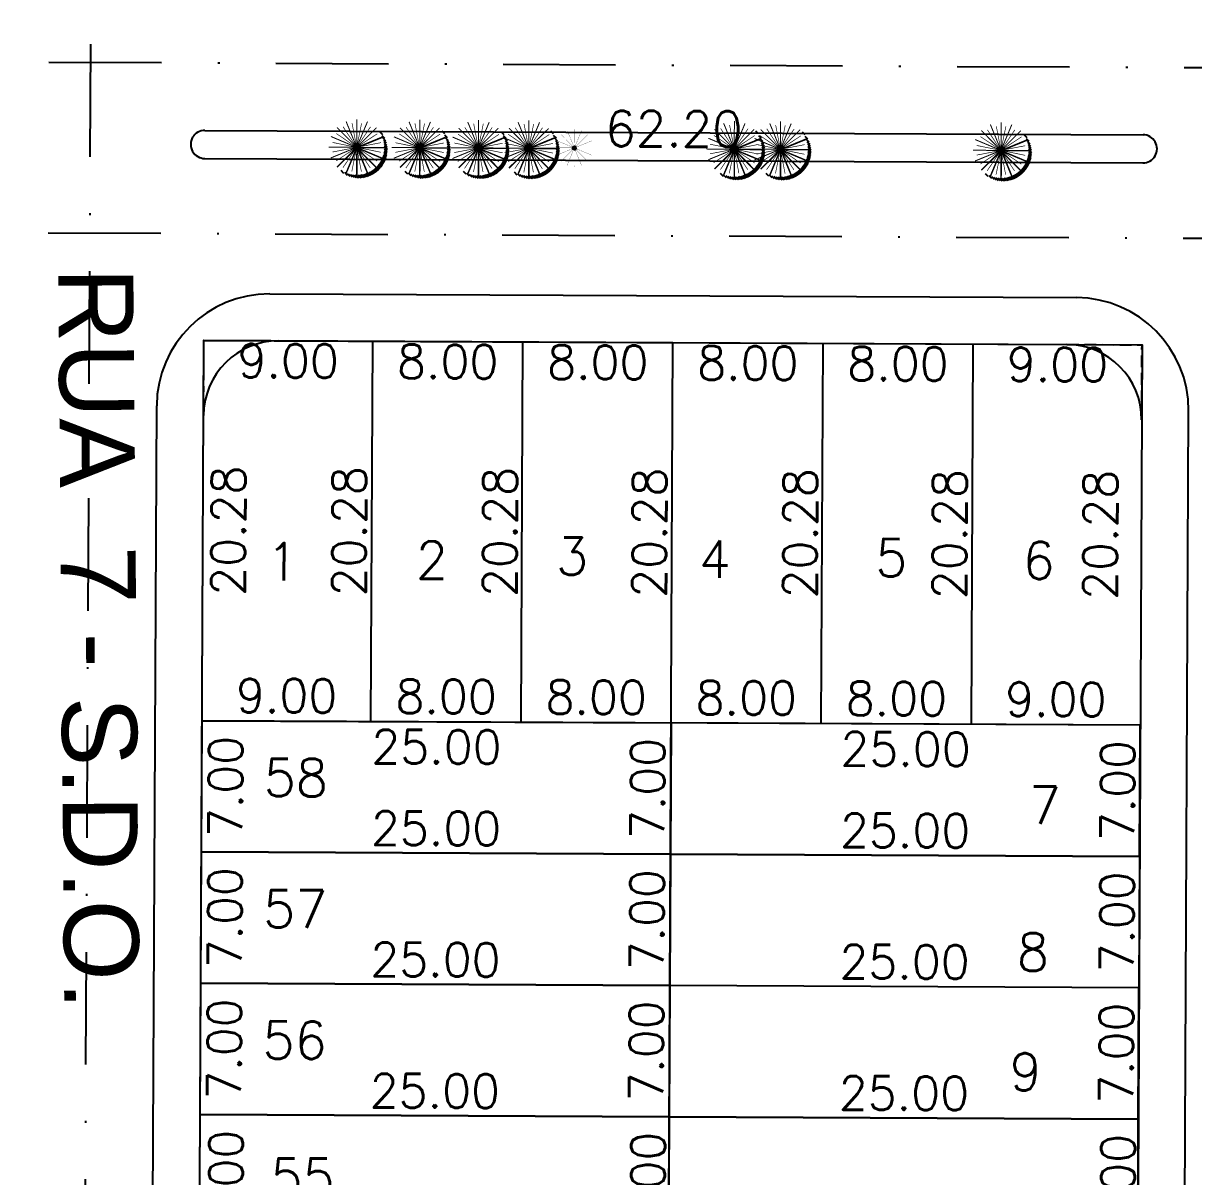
# Model space of a CAD drawing. Header units: millimetres. Extents: x -4430026 to 4783824, y 584 to 9593110.
# Drawn here: x 1995.3 to 2057.7, y 1668.1 to 1729.6 of the extents above; entities that cross this region are included whole.
import ezdxf
from ezdxf.enums import TextEntityAlignment as Align

# ---------------------------------------------------------------- set-up
doc = ezdxf.new("R2010")
doc.units = ezdxf.units.MM
for name, pattern in [('DASHDOT', [1, 0.5, -0.25, 0, -0.25]), ('HIDDEN', [0.375, 0.25, -0.125]), ('HIDDEN2', [0.1875, 0.125, -0.0625])]:
    doc.linetypes.add(name, pattern=pattern)
for name, color, linetype in [('boundary filipe', 6, 'Continuous'), ('BOUNDARY LOTES', 2, 'Continuous'), ('Calçada', 1, 'Continuous'), ('CANTOS', 9, 'HIDDEN'), ('Cota', 8, 'Continuous'), ('COTAS', 8, 'Continuous'), ('curvas', 4, 'Continuous'), ('Lotes', 2, 'Continuous'), ('Nomes de Ruas', 3, 'Continuous'), ('Numero de lotes', 5, 'Continuous'), ('PAI_pDYD', 72, 'Continuous'), ('Projeção', 8, 'HIDDEN2'), ('QUADRA', 4, 'Continuous'), ('TRANSPLANTADA RETIRADA', 12, 'Continuous')]:
    doc.layers.add(name, color=color, linetype=linetype)
doc.styles.add('arcad1', font='romans.shx')
doc.styles.add('ARIAL', font='arial.ttf', dxfattribs={"height": 0.25})
doc.styles.add('ROMANS', font='romans.shx')
doc.dimstyles.new('BOLA100', dxfattribs={"dimscale": 0, "dimtxt": 1.9, "dimasz": 0.18, "dimexe": 0.18, "dimexo": 0.063, "dimgap": 0, "dimtad": 1, "dimzin": 4, "dimdsep": 46, "dimtxsty": 'ROMANS', "dimcen": 0.09, "dimse1": 1, "dimse2": 1, "dimsd1": 1, "dimsd2": 1, "dimclrt": 256, "dimaunit": 1, "dimadec": 4, "dimazin": 0, "dimtfac": 1.2, "dimtix": 1, "dimtmove": 2, "dimatfit": 3, "dimfxl": 1, "dimtvp": 2, "dimtolj": 1, "dimtzin": 4, "dimarcsym": 0})
doc.dimstyles.get("Standard").update_dxf_attribs({"dimtxt": 0.18, "dimasz": 0.18, "dimexe": 0.18, "dimexo": 0.0625, "dimgap": 0.09, "dimtad": 0, "dimtih": 1, "dimtoh": 1, "dimdec": 4, "dimzin": 0, "dimdsep": 46, "dimtxsty": 'Standard', "dimcen": 0.09, "dimadec": 0, "dimazin": 0, "dimtfac": 1, "dimtdec": 4, "dimtofl": 0, "dimtmove": 0, "dimatfit": 3, "dimfxl": 1, "dimtolj": 1, "dimtzin": 0, "dimarcsym": 0})

# ---------------------------------------------------------------- blocks, each defined once
blk = doc.blocks.new('PALMEIRA_PROPOSTA')
at = {"linetype": 'Continuous'}
h = blk.add_hatch(dxfattribs=at)
h.set_pattern_fill('_USER', color=250, scale=0.168035, angle=315, style=0, pattern_type=0)
h.set_pattern_definition([(315, (-2.75975, -4.60628), (0.1188187, 0.1188187), [])])
h.paths.add_polyline_path([(4.61, -0.41, 0.216766), (3.17, 2.76, -0.18118), (4.2, 0, -0.643702), (-2.76, -3.17, 0.693222)])
blk.add_hatch(color=1, dxfattribs=at).paths.add_polyline_path([(-0.4, 0, 1), (0.4, 0, 1)])
at = {"color": 98, "linetype": 'Continuous', "const_width": 0.15}
for points in [[(-1.61, 3.88), (-0.15, 0.37)], [(0, 4.2), (0, 0.4)], [(1.61, 3.88), (0.15, 0.37)], [(-2.97, 2.97), (-0.28, 0.28)], [(2.97, 2.97), (0.28, 0.28)], [(-4.2, 0), (-0.4, 0)], [(-3.88, 1.61), (-0.37, 0.15)], [(3.88, 1.61), (0.37, 0.15)], [(4.2, 0), (0.4, 0)], [(-3.88, -1.61), (-0.37, -0.15)], [(-2.97, -2.97), (-0.28, -0.28)], [(-1.61, -3.88), (-0.15, -0.37)], [(0, -4.2), (0, -0.4)], [(1.61, -3.88), (0.15, -0.37)], [(2.97, -2.97), (0.28, -0.28)], [(3.88, -1.61), (0.37, -0.15)]]:
    blk.add_lwpolyline(points, dxfattribs=at)
at = {"color": 96, "linetype": 'Continuous', "const_width": 0.1}
for points in [[(-0.72, 3.63), (-0.08, 0.39)], [(0.72, 3.63), (0.08, 0.39)], [(-3.08, 2.06), (-0.33, 0.22)], [(-2.06, 3.08), (-0.22, 0.33)], [(2.06, 3.08), (0.22, 0.33)], [(3.08, 2.06), (0.33, 0.22)], [(-3.63, 0.72), (-0.39, 0.08)], [(3.63, 0.72), (0.39, 0.08)], [(-3.63, -0.72), (-0.39, -0.08)], [(-3.08, -2.06), (-0.33, -0.22)], [(-2.06, -3.08), (-0.22, -0.33)], [(-0.72, -3.63), (-0.08, -0.39)], [(0.72, -3.63), (0.08, -0.39)], [(2.06, -3.08), (0.22, -0.33)], [(3.08, -2.06), (0.33, -0.22)], [(3.63, -0.72), (0.39, -0.08)]]:
    blk.add_lwpolyline(points, dxfattribs=at)
at = {"color": 98, "linetype": 'Continuous', "true_color": 0x001a00, "const_width": 0.15}
for points in [[(3.92, 1.52), (0.4, 0.07)], [(4.2, -0.07), (0.4, -0.07)], [(-2.92, -3.02), (-0.23, -0.34)], [(-1.54, -3.91), (-0.09, -0.4)], [(0.07, -4.2), (0.07, -0.4)], [(1.68, -3.85), (0.23, -0.34)], [(2.92, -3.02), (0.23, -0.33)], [(3.85, -1.67), (0.34, -0.21)]]:
    blk.add_lwpolyline(points, dxfattribs=at)
at = {"color": 1, "linetype": 'Continuous'}
blk.add_circle((0, 0), 0.4, dxfattribs=at)
blk = doc.blocks.new('PALMEIRA RETIRADA')
at = {"layer": 'TRANSPLANTADA RETIRADA', "linetype": 'Continuous'}
blk.add_hatch(color=256, dxfattribs=at).paths.add_polyline_path([(-0.4, 0, 1), (0.4, 0, 1)])
at = {"layer": 'TRANSPLANTADA RETIRADA', "linetype": 'HIDDEN', "const_width": 0.05}
for points in [[(-2.97, 2.97), (-0.28, 0.28)], [(-1.61, 3.88), (-0.15, 0.37)], [(0, 4.2), (0, 0.4)], [(1.61, 3.88), (0.15, 0.37)], [(2.97, 2.97), (0.28, 0.28)], [(-4.2, 0), (-0.4, 0)], [(-3.88, 1.61), (-0.37, 0.15)], [(3.88, 1.61), (0.37, 0.15)], [(4.2, 0), (0.4, 0)], [(-3.88, -1.61), (-0.37, -0.15)], [(-2.97, -2.97), (-0.28, -0.28)], [(-1.61, -3.88), (-0.15, -0.37)], [(0, -4.2), (0, -0.4)], [(1.61, -3.88), (0.15, -0.37)], [(2.97, -2.97), (0.28, -0.28)], [(3.88, -1.61), (0.37, -0.15)]]:
    blk.add_lwpolyline(points, dxfattribs=at)
at = {"layer": 'TRANSPLANTADA RETIRADA', "linetype": 'Continuous'}
blk.add_circle((0, 0), 0.4, dxfattribs=at)
blk = doc.blocks.new('*D13689')
at = {"layer": 'DEFPOINTS', "color": 0, "linetype": 'ByBlock'}
for p in [(1936.659, 1723.449), (1998.858, 1723.154), (1998.858, 1723.154)]:
    blk.add_point(p, dxfattribs=at)
at = {"layer": 'COTAS', "linetype": 'ByBlock', "insert": (1967.763, 1724.252), "char_height": 1.9, "attachment_point": 5, "rotation": 359.72858, "style": 'ROMANS'}
blk.add_mtext('\\A1;62.20', dxfattribs=at)
blk = doc.blocks.new('*D13690')
at = {"layer": 'DEFPOINTS', "color": 0, "linetype": 'ByBlock'}
for p in [(1998.858, 1723.154), (2061.057, 1722.86), (2061.057, 1722.86)]:
    blk.add_point(p, dxfattribs=at)
at = {"layer": 'COTAS', "linetype": 'ByBlock', "insert": (2029.962, 1723.957), "char_height": 1.9, "attachment_point": 5, "rotation": 359.72858, "style": 'ROMANS'}
blk.add_mtext('\\A1;62.20', dxfattribs=at)
blk = doc.blocks.new('*D14062')
at = {"layer": 'DEFPOINTS', "color": 0, "linetype": 'ByBlock'}
for p in [(1998.858, 1723.154), (1998.12, 1567.334), (2001.72, 1567.317)]:
    blk.add_point(p, dxfattribs=at)
at = {"layer": 'COTAS', "linetype": 'ByBlock', "insert": (1996.652, 1645.253), "char_height": 1.9, "attachment_point": 5, "rotation": 89.72858, "style": 'ROMANS'}
blk.add_mtext('\\A1;155.82', dxfattribs=at)
blk = doc.blocks.new('*D14298')
at = {"layer": 'DEFPOINTS', "color": 0, "linetype": 'ByBlock'}
for p in [(2062.127, 1948.736), (2061.87, 1895.48), (2057.086, 1890.812), (2061.84, 1888.041), (2060.026, 1505.026)]:
    blk.add_point(p, dxfattribs=at)
at = {"layer": 'COTAS', "linetype": 'ByBlock', "insert": (2055.206, 1888.07), "char_height": 1.9, "attachment_point": 5, "rotation": 89.75016, "style": 'ROMANS'}
blk.add_mtext('\\A1;179°57\'25"', dxfattribs=at)
blk = doc.blocks.new('*D7816')
at = {"layer": 'DEFPOINTS', "color": 0}
for p in [(2004.813, 1692.399), (2004.779, 1685.399), (2009.642, 1685.376)]:
    blk.add_point(p, dxfattribs=at)
at = {"layer": 'Cota', "color": 41, "insert": (2006.059, 1688.893), "char_height": 1.8, "attachment_point": 5, "rotation": 89.72858, "style": 'ROMANS'}
blk.add_mtext('\\A1;7.00', dxfattribs=at)
blk = doc.blocks.new('*D7817')
at = {"layer": 'DEFPOINTS', "color": 0}
for p in [(2004.779, 1685.399), (2004.746, 1678.399), (2009.609, 1678.376)]:
    blk.add_point(p, dxfattribs=at)
at = {"layer": 'Cota', "color": 41, "insert": (2006.026, 1681.893), "char_height": 1.8, "attachment_point": 5, "rotation": 89.72858, "style": 'ROMANS'}
blk.add_mtext('\\A1;7.00', dxfattribs=at)
blk = doc.blocks.new('*D7818')
at = {"layer": 'DEFPOINTS', "color": 0}
for p in [(2004.746, 1678.399), (2004.713, 1671.399), (2009.576, 1671.376)]:
    blk.add_point(p, dxfattribs=at)
at = {"layer": 'Cota', "color": 41, "insert": (2005.993, 1674.893), "char_height": 1.8, "attachment_point": 5, "rotation": 89.72858, "style": 'ROMANS'}
blk.add_mtext('\\A1;7.00', dxfattribs=at)
blk = doc.blocks.new('*D7819')
at = {"layer": 'DEFPOINTS', "color": 0}
for p in [(2004.713, 1671.399), (2004.68, 1664.399), (2009.666, 1664.376)]:
    blk.add_point(p, dxfattribs=at)
at = {"layer": 'Cota', "color": 41, "insert": (2006.082, 1667.893), "char_height": 1.8, "attachment_point": 5, "rotation": 89.72858, "style": 'ROMANS'}
blk.add_mtext('\\A1;7.00', dxfattribs=at)
blk = doc.blocks.new('*D7839')
at = {"layer": 'DEFPOINTS', "color": 0}
for p in [(2004.909, 1712.676), (2009.858, 1712.652), (2004.813, 1692.399)]:
    blk.add_point(p, dxfattribs=at)
at = {"layer": 'Cota', "color": 41, "insert": (2006.21, 1702.531), "char_height": 1.8, "attachment_point": 5, "rotation": 89.72858, "style": 'ROMANS'}
blk.add_mtext('\\A1;20.28', dxfattribs=at)
blk = doc.blocks.new('*D7969')
at = {"layer": 'DEFPOINTS', "color": 0}
for p in [(2027.31, 1692.292), (2027.277, 1685.293), (2032.14, 1685.269)]:
    blk.add_point(p, dxfattribs=at)
at = {"layer": 'Cota', "color": 41, "insert": (2028.557, 1688.786), "char_height": 1.8, "attachment_point": 5, "rotation": 89.72858, "style": 'ROMANS'}
blk.add_mtext('\\A1;7.00', dxfattribs=at)
blk = doc.blocks.new('*D7970')
at = {"layer": 'DEFPOINTS', "color": 0}
for p in [(2027.277, 1685.293), (2027.244, 1678.293), (2032.107, 1678.27)]:
    blk.add_point(p, dxfattribs=at)
at = {"layer": 'Cota', "color": 41, "insert": (2028.523, 1681.787), "char_height": 1.8, "attachment_point": 5, "rotation": 89.72858, "style": 'ROMANS'}
blk.add_mtext('\\A1;7.00', dxfattribs=at)
blk = doc.blocks.new('*D7971')
at = {"layer": 'DEFPOINTS', "color": 0}
for p in [(2027.244, 1678.293), (2027.21, 1671.293), (2032.074, 1671.27)]:
    blk.add_point(p, dxfattribs=at)
at = {"layer": 'Cota', "color": 41, "insert": (2028.49, 1674.787), "char_height": 1.8, "attachment_point": 5, "rotation": 89.72858, "style": 'ROMANS'}
blk.add_mtext('\\A1;7.00', dxfattribs=at)
blk = doc.blocks.new('*D7972')
at = {"layer": 'DEFPOINTS', "color": 0}
for p in [(2027.21, 1671.293), (2027.177, 1664.293), (2032.163, 1664.269)]:
    blk.add_point(p, dxfattribs=at)
at = {"layer": 'Cota', "color": 41, "insert": (2028.58, 1667.786), "char_height": 1.8, "attachment_point": 5, "rotation": 89.72858, "style": 'ROMANS'}
blk.add_mtext('\\A1;7.00', dxfattribs=at)
blk = doc.blocks.new('*D7978')
at = {"layer": 'DEFPOINTS', "color": 0}
for p in [(2052.36, 1692.174), (2052.326, 1685.174), (2057.19, 1685.151)]:
    blk.add_point(p, dxfattribs=at)
at = {"layer": 'Cota', "color": 41, "insert": (2053.606, 1688.668), "char_height": 1.8, "attachment_point": 5, "rotation": 89.72858, "style": 'ROMANS'}
blk.add_mtext('\\A1;7.00', dxfattribs=at)
blk = doc.blocks.new('*D7979')
at = {"layer": 'DEFPOINTS', "color": 0}
for p in [(2052.326, 1685.174), (2052.293, 1678.174), (2057.156, 1678.151)]:
    blk.add_point(p, dxfattribs=at)
at = {"layer": 'Cota', "color": 41, "insert": (2053.573, 1681.668), "char_height": 1.8, "attachment_point": 5, "rotation": 89.72858, "style": 'ROMANS'}
blk.add_mtext('\\A1;7.00', dxfattribs=at)
blk = doc.blocks.new('*D7980')
at = {"layer": 'DEFPOINTS', "color": 0}
for p in [(2052.293, 1678.174), (2052.26, 1671.174), (2057.123, 1671.151)]:
    blk.add_point(p, dxfattribs=at)
at = {"layer": 'Cota', "color": 41, "insert": (2053.54, 1674.668), "char_height": 1.8, "attachment_point": 5, "rotation": 89.72858, "style": 'ROMANS'}
blk.add_mtext('\\A1;7.00', dxfattribs=at)
blk = doc.blocks.new('*D7981')
at = {"layer": 'DEFPOINTS', "color": 0}
for p in [(2052.26, 1671.174), (2052.227, 1664.174), (2057.213, 1664.15)]:
    blk.add_point(p, dxfattribs=at)
at = {"layer": 'Cota', "color": 41, "insert": (2053.629, 1667.667), "char_height": 1.8, "attachment_point": 5, "rotation": 89.72858, "style": 'ROMANS'}
blk.add_mtext('\\A1;7.00', dxfattribs=at)
blk = doc.blocks.new('*D8031')
at = {"layer": 'DEFPOINTS', "color": 0}
for p in [(2004.709, 1670.594), (2029.709, 1670.476), (2029.702, 1669)]:
    blk.add_point(p, dxfattribs=at)
at = {"layer": 'Cota', "color": 41, "insert": (2017.219, 1672.659), "char_height": 1.8, "attachment_point": 5, "rotation": 359.72858, "style": 'ROMANS'}
blk.add_mtext('\\A1;25.00', dxfattribs=at)
blk = doc.blocks.new('*D8032')
at = {"layer": 'DEFPOINTS', "color": 0}
for p in [(2029.709, 1670.476), (2054.709, 1670.357), (2054.702, 1668.881)]:
    blk.add_point(p, dxfattribs=at)
at = {"layer": 'Cota', "color": 41, "insert": (2042.219, 1672.541), "char_height": 1.8, "attachment_point": 5, "rotation": 359.72858, "style": 'ROMANS'}
blk.add_mtext('\\A1;25.00', dxfattribs=at)
blk = doc.blocks.new('*D8033')
at = {"layer": 'DEFPOINTS', "color": 0}
for p in [(2004.742, 1677.594), (2029.742, 1677.476), (2029.735, 1676)]:
    blk.add_point(p, dxfattribs=at)
at = {"layer": 'Cota', "color": 41, "insert": (2017.252, 1679.659), "char_height": 1.8, "attachment_point": 5, "rotation": 359.72858, "style": 'ROMANS'}
blk.add_mtext('\\A1;25.00', dxfattribs=at)
blk = doc.blocks.new('*D8034')
at = {"layer": 'DEFPOINTS', "color": 0}
for p in [(2029.742, 1677.476), (2054.742, 1677.357), (2054.735, 1675.881)]:
    blk.add_point(p, dxfattribs=at)
at = {"layer": 'Cota', "color": 41, "insert": (2042.252, 1679.541), "char_height": 1.8, "attachment_point": 5, "rotation": 359.72858, "style": 'ROMANS'}
blk.add_mtext('\\A1;25.00', dxfattribs=at)
blk = doc.blocks.new('*D8035')
at = {"layer": 'DEFPOINTS', "color": 0}
for p in [(2004.776, 1684.594), (2029.775, 1684.476), (2029.768, 1683)]:
    blk.add_point(p, dxfattribs=at)
at = {"layer": 'Cota', "color": 41, "insert": (2017.285, 1686.659), "char_height": 1.8, "attachment_point": 5, "rotation": 359.72858, "style": 'ROMANS'}
blk.add_mtext('\\A1;25.00', dxfattribs=at)
blk = doc.blocks.new('*D8036')
at = {"layer": 'DEFPOINTS', "color": 0}
for p in [(2029.775, 1684.476), (2054.775, 1684.357), (2054.768, 1682.881)]:
    blk.add_point(p, dxfattribs=at)
at = {"layer": 'Cota', "color": 41, "insert": (2042.285, 1686.541), "char_height": 1.8, "attachment_point": 5, "rotation": 359.72858, "style": 'ROMANS'}
blk.add_mtext('\\A1;25.00', dxfattribs=at)
blk = doc.blocks.new('*D8037')
at = {"layer": 'DEFPOINTS', "color": 0}
for p in [(2004.796, 1688.942), (2029.796, 1688.823), (2029.789, 1687.347)]:
    blk.add_point(p, dxfattribs=at)
at = {"layer": 'Cota', "color": 41, "insert": (2017.306, 1691.006), "char_height": 1.8, "attachment_point": 5, "rotation": 359.72858, "style": 'ROMANS'}
blk.add_mtext('\\A1;25.00', dxfattribs=at)
blk = doc.blocks.new('*D8038')
at = {"layer": 'DEFPOINTS', "color": 0}
for p in [(2029.796, 1688.823), (2054.796, 1688.705), (2054.789, 1687.229)]:
    blk.add_point(p, dxfattribs=at)
at = {"layer": 'Cota', "color": 41, "insert": (2042.306, 1690.888), "char_height": 1.8, "attachment_point": 5, "rotation": 359.72858, "style": 'ROMANS'}
blk.add_mtext('\\A1;25.00', dxfattribs=at)
blk = doc.blocks.new('*D9561')
at = {"layer": 'DEFPOINTS', "color": 0}
for p in [(2013.908, 1712.633), (2013.812, 1692.356), (2016.204, 1692.345)]:
    blk.add_point(p, dxfattribs=at)
at = {"layer": 'Cota', "color": 41, "insert": (2012.652, 1702.5), "char_height": 1.8, "attachment_point": 5, "rotation": 89.72858, "style": 'ROMANS'}
blk.add_mtext('\\A1;20.28', dxfattribs=at)
blk = doc.blocks.new('*D9562')
at = {"layer": 'DEFPOINTS', "color": 0}
for p in [(2021.908, 1712.595), (2021.812, 1692.318), (2024.238, 1692.307)]:
    blk.add_point(p, dxfattribs=at)
at = {"layer": 'Cota', "color": 41, "insert": (2020.686, 1702.462), "char_height": 1.8, "attachment_point": 5, "rotation": 89.72858, "style": 'ROMANS'}
blk.add_mtext('\\A1;20.28', dxfattribs=at)
blk = doc.blocks.new('*D9563')
at = {"layer": 'DEFPOINTS', "color": 0}
for p in [(2029.908, 1712.557), (2029.812, 1692.281), (2032.203, 1692.269)]:
    blk.add_point(p, dxfattribs=at)
at = {"layer": 'Cota', "color": 41, "insert": (2028.652, 1702.425), "char_height": 1.8, "attachment_point": 5, "rotation": 89.72858, "style": 'ROMANS'}
blk.add_mtext('\\A1;20.28', dxfattribs=at)
blk = doc.blocks.new('*D9564')
at = {"layer": 'DEFPOINTS', "color": 0}
for p in [(2037.908, 1712.519), (2037.812, 1692.243), (2040.238, 1692.231)]:
    blk.add_point(p, dxfattribs=at)
at = {"layer": 'Cota', "color": 41, "insert": (2036.686, 1702.387), "char_height": 1.8, "attachment_point": 5, "rotation": 89.72858, "style": 'ROMANS'}
blk.add_mtext('\\A1;20.28', dxfattribs=at)
blk = doc.blocks.new('*D9565')
at = {"layer": 'DEFPOINTS', "color": 0}
for p in [(2045.908, 1712.481), (2045.812, 1692.205), (2048.203, 1692.193)]:
    blk.add_point(p, dxfattribs=at)
at = {"layer": 'Cota', "color": 41, "insert": (2044.651, 1702.349), "char_height": 1.8, "attachment_point": 5, "rotation": 89.72858, "style": 'ROMANS'}
blk.add_mtext('\\A1;20.28', dxfattribs=at)
blk = doc.blocks.new('*D9566')
at = {"layer": 'DEFPOINTS', "color": 0}
for p in [(2053.908, 1712.443), (2053.812, 1692.167), (2056.237, 1692.155)]:
    blk.add_point(p, dxfattribs=at)
at = {"layer": 'Cota', "color": 41, "insert": (2052.685, 1702.311), "char_height": 1.8, "attachment_point": 5, "rotation": 89.72858, "style": 'ROMANS'}
blk.add_mtext('\\A1;20.28', dxfattribs=at)
blk = doc.blocks.new('*D9573')
at = {"layer": 'DEFPOINTS', "color": 0}
for p in [(2004.813, 1692.399), (2013.812, 1692.356), (2013.802, 1690.109)]:
    blk.add_point(p, dxfattribs=at)
at = {"layer": 'Cota', "color": 41, "insert": (2009.319, 1693.73), "char_height": 1.8, "attachment_point": 5, "rotation": 359.72858, "style": 'ROMANS'}
blk.add_mtext('\\A1;9.00', dxfattribs=at)
blk = doc.blocks.new('*D9574')
at = {"layer": 'DEFPOINTS', "color": 0}
for p in [(2013.812, 1692.356), (2021.812, 1692.318), (2021.802, 1690.071)]:
    blk.add_point(p, dxfattribs=at)
at = {"layer": 'Cota', "color": 41, "insert": (2017.819, 1693.69), "char_height": 1.8, "attachment_point": 5, "rotation": 359.72858, "style": 'ROMANS'}
blk.add_mtext('\\A1;8.00', dxfattribs=at)
blk = doc.blocks.new('*D9575')
at = {"layer": 'DEFPOINTS', "color": 0}
for p in [(2021.812, 1692.318), (2029.812, 1692.281), (2029.802, 1690.033)]:
    blk.add_point(p, dxfattribs=at)
at = {"layer": 'Cota', "color": 41, "insert": (2025.819, 1693.652), "char_height": 1.8, "attachment_point": 5, "rotation": 359.72858, "style": 'ROMANS'}
blk.add_mtext('\\A1;8.00', dxfattribs=at)
blk = doc.blocks.new('*D9576')
at = {"layer": 'DEFPOINTS', "color": 0}
for p in [(2029.812, 1692.281), (2037.812, 1692.243), (2037.801, 1689.995)]:
    blk.add_point(p, dxfattribs=at)
at = {"layer": 'Cota', "color": 41, "insert": (2033.819, 1693.614), "char_height": 1.8, "attachment_point": 5, "rotation": 359.72858, "style": 'ROMANS'}
blk.add_mtext('\\A1;8.00', dxfattribs=at)
blk = doc.blocks.new('*D9577')
at = {"layer": 'DEFPOINTS', "color": 0}
for p in [(2037.812, 1692.243), (2045.812, 1692.205), (2045.801, 1689.957)]:
    blk.add_point(p, dxfattribs=at)
at = {"layer": 'Cota', "color": 41, "insert": (2041.819, 1693.576), "char_height": 1.8, "attachment_point": 5, "rotation": 359.72858, "style": 'ROMANS'}
blk.add_mtext('\\A1;8.00', dxfattribs=at)
blk = doc.blocks.new('*D9578')
at = {"layer": 'DEFPOINTS', "color": 0}
for p in [(2045.812, 1692.205), (2054.812, 1692.162), (2054.801, 1689.914)]:
    blk.add_point(p, dxfattribs=at)
at = {"layer": 'Cota', "color": 41, "insert": (2050.318, 1693.536), "char_height": 1.8, "attachment_point": 5, "rotation": 359.72858, "style": 'ROMANS'}
blk.add_mtext('\\A1;9.00', dxfattribs=at)
blk = doc.blocks.new('*D9579')
at = {"layer": 'DEFPOINTS', "color": 0}
for p in [(2004.909, 1712.676), (2013.908, 1712.633), (2013.886, 1707.963)]:
    blk.add_point(p, dxfattribs=at)
at = {"layer": 'Cota', "color": 41, "insert": (2009.403, 1711.584), "char_height": 1.8, "attachment_point": 5, "rotation": 359.72858, "style": 'ROMANS'}
blk.add_mtext('\\A1;9.00', dxfattribs=at)
blk = doc.blocks.new('*D9580')
at = {"layer": 'DEFPOINTS', "color": 0}
for p in [(2013.908, 1712.633), (2021.908, 1712.595), (2021.886, 1707.925)]:
    blk.add_point(p, dxfattribs=at)
at = {"layer": 'Cota', "color": 41, "insert": (2017.903, 1711.544), "char_height": 1.8, "attachment_point": 5, "rotation": 359.72858, "style": 'ROMANS'}
blk.add_mtext('\\A1;8.00', dxfattribs=at)
blk = doc.blocks.new('*D9581')
at = {"layer": 'DEFPOINTS', "color": 0}
for p in [(2021.908, 1712.595), (2029.908, 1712.557), (2029.886, 1707.887)]:
    blk.add_point(p, dxfattribs=at)
at = {"layer": 'Cota', "color": 41, "insert": (2025.903, 1711.506), "char_height": 1.8, "attachment_point": 5, "rotation": 359.72858, "style": 'ROMANS'}
blk.add_mtext('\\A1;8.00', dxfattribs=at)
blk = doc.blocks.new('*D9582')
at = {"layer": 'DEFPOINTS', "color": 0}
for p in [(2029.908, 1712.557), (2037.908, 1712.519), (2037.886, 1707.849)]:
    blk.add_point(p, dxfattribs=at)
at = {"layer": 'Cota', "color": 41, "insert": (2033.903, 1711.468), "char_height": 1.8, "attachment_point": 5, "rotation": 359.72858, "style": 'ROMANS'}
blk.add_mtext('\\A1;8.00', dxfattribs=at)
blk = doc.blocks.new('*D9583')
at = {"layer": 'DEFPOINTS', "color": 0}
for p in [(2037.908, 1712.519), (2045.908, 1712.481), (2045.886, 1707.812)]:
    blk.add_point(p, dxfattribs=at)
at = {"layer": 'Cota', "color": 41, "insert": (2041.903, 1711.43), "char_height": 1.8, "attachment_point": 5, "rotation": 359.72858, "style": 'ROMANS'}
blk.add_mtext('\\A1;8.00', dxfattribs=at)
blk = doc.blocks.new('*D9584')
at = {"layer": 'DEFPOINTS', "color": 0}
for p in [(2045.908, 1712.481), (2054.908, 1712.439), (2054.886, 1707.769)]:
    blk.add_point(p, dxfattribs=at)
at = {"layer": 'Cota', "color": 41, "insert": (2050.403, 1711.39), "char_height": 1.8, "attachment_point": 5, "rotation": 359.72858, "style": 'ROMANS'}
blk.add_mtext('\\A1;9.00', dxfattribs=at)
blk = doc.blocks.new('*D8590')
at = {"layer": 'DEFPOINTS', "color": 0, "linetype": 'ByBlock'}
for p in [(1936.659, 1723.449), (1998.858, 1723.154), (1998.858, 1723.154)]:
    blk.add_point(p, dxfattribs=at)
at = {"layer": 'COTAS', "linetype": 'ByBlock', "insert": (1967.763, 1724.252), "char_height": 1.9, "attachment_point": 5, "rotation": 359.72858, "style": 'ROMANS'}
blk.add_mtext('\\A1;62.20', dxfattribs=at)
blk = doc.blocks.new('*D8591')
at = {"layer": 'DEFPOINTS', "color": 0, "linetype": 'ByBlock'}
for p in [(1998.858, 1723.154), (2061.057, 1722.86), (2061.057, 1722.86)]:
    blk.add_point(p, dxfattribs=at)
at = {"layer": 'COTAS', "linetype": 'ByBlock', "insert": (2029.962, 1723.957), "char_height": 1.9, "attachment_point": 5, "rotation": 359.72858, "style": 'ROMANS'}
blk.add_mtext('\\A1;62.20', dxfattribs=at)

msp = doc.modelspace()

# ---------------------------------------------------------------- linework, layer by layer
at = {"layer": 'boundary filipe', "elevation": 2.439}
msp.add_lwpolyline([(2003.952, 1510.737), (2004.909, 1712.686), (2054.908, 1712.439), (2053.954, 1511.091), (2003.952, 1510.737)], close=True, dxfattribs=at)
at = {"layer": 'BOUNDARY LOTES', "elevation": 2.439}
for points in [[(2029.779, 1685.281), (2004.779, 1685.399), (2004.813, 1692.399), (2029.812, 1692.281)], [(2054.812, 1692.162), (2029.812, 1692.281), (2029.779, 1685.281), (2054.779, 1685.162)], [(2004.779, 1685.399), (2029.779, 1685.281), (2029.746, 1678.281), (2004.746, 1678.399)], [(2029.779, 1685.281), (2054.779, 1685.162), (2054.746, 1678.162), (2029.746, 1678.281)], [(2029.713, 1671.281), (2004.713, 1671.399), (2004.746, 1678.399), (2029.746, 1678.281)], [(2054.746, 1678.162), (2029.746, 1678.281), (2029.713, 1671.281), (2054.712, 1671.162)], [(2029.68, 1664.281), (2004.68, 1664.399), (2004.713, 1671.399), (2029.713, 1671.281)], [(2054.712, 1671.162), (2029.713, 1671.281), (2029.68, 1664.281), (2054.679, 1664.162)]]:
    msp.add_lwpolyline(points, close=True, dxfattribs=at)
at = {"layer": 'Calçada'}
for p, q in [((2004.962, 1723.875, 2.439), (2054.961, 1723.638, 2.439)), ((2004.962, 1723.875, 2.439), (2054.961, 1723.638, 2.439)), ((2004.955, 1722.375, 2.439), (2054.954, 1722.139, 2.439)), ((2004.955, 1722.375, 2.439), (2054.954, 1722.139, 2.439)), ((2008.42, 1715.159, 2.439), (2051.42, 1714.955, 2.439)), ((2008.42, 1715.159, 2.439), (2051.42, 1714.955, 2.439)), ((2001.469, 1514.348, 2.439), (2002.392, 1709.187, 2.439)), ((2056.471, 1514.542, 2.439), (2057.391, 1708.927, 2.439))]:
    msp.add_line(p, q, dxfattribs=at)
for centre, start, end in [((2008.392, 1709.159, 2.439), 89.72858, 179.72858), ((2008.392, 1709.159, 2.439), 89.72858, 179.72858), ((2051.391, 1708.955, 2.439), 359.72858, 89.72858), ((2051.391, 1708.955, 2.439), 359.72858, 89.72858)]:
    msp.add_arc(centre, 6, start, end, dxfattribs=at)
for centre, start_param, end_param in [((2004.958, 1723.125, 2.439), 4.712389, 7.853982), ((2004.958, 1723.125, 2.439), 4.712389, 7.853982), ((2054.958, 1722.888, 2.439), 1.570796, 4.712389), ((2054.958, 1722.888, 2.439), 1.570796, 4.712389)]:
    msp.add_ellipse(centre, major_axis=(-0.75, 0.004), ratio=0.99981, start_param=start_param, end_param=end_param, dxfattribs=at)
at = {"layer": 'CANTOS', "ltscale": 2.5}
for p, q in [((2004.89, 1708.676, 2.439), (2004.909, 1712.676, 2.439)), ((2004.89, 1708.676, 2.439), (2004.909, 1712.676, 2.439)), ((2004.909, 1712.676, 2.439), (2008.909, 1712.657, 2.439)), ((2004.909, 1712.676, 2.439), (2008.909, 1712.657, 2.439)), ((2050.908, 1712.458, 2.439), (2054.908, 1712.439, 2.439)), ((2050.908, 1712.458, 2.439), (2054.908, 1712.439, 2.439)), ((2054.889, 1708.439, 2.439), (2054.908, 1712.439, 2.439)), ((2054.889, 1708.439, 2.439), (2054.908, 1712.439, 2.439))]:
    msp.add_line(p, q, dxfattribs=at)
at = {"layer": 'curvas'}
for centre, start, end in [((2008.89, 1708.657, 2.439), 89.72858, 179.72858), ((2008.89, 1708.657, 2.439), 89.72858, 179.72858), ((2050.889, 1708.458, 2.439), 359.72858, 89.72858), ((2050.889, 1708.458, 2.439), 359.72858, 89.72858)]:
    msp.add_arc(centre, 4, start, end, dxfattribs=at)
at = {"layer": 'Lotes'}
for p, q in [((2013.812, 1692.356, 2.439), (2013.908, 1712.633, 2.439)), ((2021.812, 1692.318, 2.439), (2021.908, 1712.595, 2.439)), ((2028.953, 1510.945, 2.439), (2029.908, 1712.557, 2.439)), ((2037.812, 1692.243, 2.439), (2037.908, 1712.519, 2.439)), ((2045.812, 1692.205, 2.439), (2045.908, 1712.481, 2.439)), ((2054.812, 1692.162, 2.439), (2004.813, 1692.399, 2.439)), ((2054.779, 1685.162, 2.439), (2004.779, 1685.399, 2.439)), ((2054.746, 1678.162, 2.439), (2004.746, 1678.399, 2.439)), ((2054.712, 1671.162, 2.439), (2004.713, 1671.399, 2.439))]:
    msp.add_line(p, q, dxfattribs=at)
at = {"layer": 'Projeção', "linetype": 'DASHDOT', "ltscale": 12}
for p, q in [((1997.823, 1504.664, 2.439), (1999.921, 1947.619, 2.439)), ((1706.255, 1728.89, 2.439), (2244.08, 1726.342, 2.439)), ((1706.212, 1719.791, 2.439), (2248.241, 1717.223, 2.439))]:
    msp.add_line(p, q, dxfattribs=at)
at = {"layer": 'QUADRA', "elevation": 2.439}
msp.add_lwpolyline([(2003.952, 1510.799), (2004.909, 1712.676), (2054.908, 1712.439), (2053.954, 1511.091), (2003.952, 1510.799)], close=True, dxfattribs=at)

# ---------------------------------------------------------------- block references
at = {"layer": 'PAI_pDYD', "color": 2, "xscale": 0.3550421296895795, "yscale": 0.3550421296895365, "zscale": 0.3550421296895365, "rotation": 359.7285806882999}
for p in [(2013.053, 1722.969, 2.439), (2013.053, 1722.969, 2.439), (2016.408, 1722.953, 2.439), (2016.408, 1722.953, 2.439), (2019.538, 1722.938, 2.439), (2019.538, 1722.938, 2.439), (2022.221, 1722.926, 2.439), (2022.221, 1722.926, 2.439), (2033.175, 1722.874, 2.439), (2033.175, 1722.874, 2.439), (2035.634, 1722.862, 2.439), (2035.634, 1722.862, 2.439), (2047.392, 1722.806, 2.439), (2047.392, 1722.806, 2.439)]:
    msp.add_blockref('PALMEIRA_PROPOSTA', p, dxfattribs=at)
at = {"layer": 'TRANSPLANTADA RETIRADA', "xscale": 0.2380952380953897, "yscale": 0.2380952380954113, "zscale": 0.2380952380954113, "rotation": 359.7285806882895}
msp.add_blockref('PALMEIRA RETIRADA', (2024.654, 1722.937, 2.439), dxfattribs=at)
msp.add_blockref('PALMEIRA RETIRADA', (2024.654, 1722.937, 2.439), dxfattribs=at)

# ---------------------------------------------------------------- texts
at = {"layer": 'Nomes de Ruas', "extrusion": (0.018825, 0.084574, 0.996239), "style": 'ARIAL'}
msp.add_text('RUA  7 - S.D.O.', height=4, rotation=102.96746, dxfattribs=at).set_placement((-1576.483, -2101.332, 185.202))
msp.add_text('RUA  7 - S.D.O.', height=4, rotation=102.96746, dxfattribs=at).set_placement((-1576.483, -2101.332, 185.202))
at = {"layer": 'Numero de lotes', "style": 'arcad1'}
for s, p in [('3', (2024.54, 1701.169, 2.439)), ('5', (2041.551, 1701.088, 2.439)), ('1', (2009.097, 1700.881, 2.439)), ('2', (2017.059, 1700.963, 2.439)), ('4', (2032.14, 1701.012, 2.439)), ('6', (2049.402, 1700.94, 2.439)), ('58', (2009.811, 1689.365, 2.439)), ('7', (2049.736, 1687.892, 2.439)), ('57', (2009.778, 1682.365, 2.439)), ('8', (2049.096, 1680.063, 2.439)), ('56', (2009.745, 1675.365, 2.439)), ('9', (2048.703, 1673.678, 2.439)), ('55', (2010.167, 1668.059, 2.439))]:
    msp.add_text(s, height=2, rotation=359.72858, dxfattribs=at).set_placement(p, align=Align.MIDDLE_CENTER)

# ---------------------------------------------------------------- dimensions: what is measured, and where the dimension line sits
at = {"layer": 'Cota'}
for base, p1, p2, angle, picture, middle in [((2009.858, 1712.652, 2.439), (2004.813, 1692.399, 2.439), (2004.909, 1712.676, 2.439), 89.72858, '*D7839', (2006.21, 1702.531, 2.439)), ((2013.886, 1707.963, 2.439), (2004.909, 1712.676, 2.439), (2013.908, 1712.633, 2.439), 359.72858, '*D9579', (2009.403, 1711.584, 2.439)), ((2016.204, 1692.345, 2.439), (2013.908, 1712.633, 2.439), (2013.812, 1692.356, 2.439), 89.72858, '*D9561', (2012.652, 1702.5, 2.439)), ((2021.886, 1707.925, 2.439), (2013.908, 1712.633, 2.439), (2021.908, 1712.595, 2.439), 359.72858, '*D9580', (2017.903, 1711.544, 2.439)), ((2029.886, 1707.887, 2.439), (2021.908, 1712.595, 2.439), (2029.908, 1712.557, 2.439), 359.72858, '*D9581', (2025.903, 1711.506, 2.439)), ((2037.886, 1707.849, 2.439), (2029.908, 1712.557, 2.439), (2037.908, 1712.519, 2.439), 359.72858, '*D9582', (2033.903, 1711.468, 2.439)), ((2024.238, 1692.307, 2.439), (2021.908, 1712.595, 2.439), (2021.812, 1692.318, 2.439), 89.72858, '*D9562', (2020.686, 1702.462, 2.439)), ((2032.203, 1692.269, 2.439), (2029.908, 1712.557, 2.439), (2029.812, 1692.281, 2.439), 89.72858, '*D9563', (2028.652, 1702.425, 2.439)), ((2040.238, 1692.231, 2.439), (2037.908, 1712.519, 2.439), (2037.812, 1692.243, 2.439), 89.72858, '*D9564', (2036.686, 1702.387, 2.439)), ((2045.886, 1707.812, 2.439), (2037.908, 1712.519, 2.439), (2045.908, 1712.481, 2.439), 359.72858, '*D9583', (2041.903, 1711.43, 2.439)), ((2048.203, 1692.193, 2.439), (2045.908, 1712.481, 2.439), (2045.812, 1692.205, 2.439), 89.72858, '*D9565', (2044.651, 1702.349, 2.439)), ((2054.886, 1707.769, 2.439), (2045.908, 1712.481, 2.439), (2054.908, 1712.439, 2.439), 359.72858, '*D9584', (2050.403, 1711.39, 2.439)), ((2056.237, 1692.155, 2.439), (2053.908, 1712.443, 2.439), (2053.812, 1692.167, 2.439), 89.72858, '*D9566', (2052.685, 1702.311, 2.439)), ((2013.802, 1690.109, 2.439), (2004.813, 1692.399, 2.439), (2013.812, 1692.356, 2.439), 359.72858, '*D9573', (2009.319, 1693.73, 2.439)), ((2021.802, 1690.071, 2.439), (2013.812, 1692.356, 2.439), (2021.812, 1692.318, 2.439), 359.72858, '*D9574', (2017.819, 1693.69, 2.439)), ((2029.802, 1690.033, 2.439), (2021.812, 1692.318, 2.439), (2029.812, 1692.281, 2.439), 359.72858, '*D9575', (2025.819, 1693.652, 2.439)), ((2037.801, 1689.995, 2.439), (2029.812, 1692.281, 2.439), (2037.812, 1692.243, 2.439), 359.72858, '*D9576', (2033.819, 1693.614, 2.439)), ((2045.801, 1689.957, 2.439), (2037.812, 1692.243, 2.439), (2045.812, 1692.205, 2.439), 359.72858, '*D9577', (2041.819, 1693.576, 2.439)), ((2054.801, 1689.914, 2.439), (2045.812, 1692.205, 2.439), (2054.812, 1692.162, 2.439), 359.72858, '*D9578', (2050.318, 1693.536, 2.439)), ((2009.642, 1685.376, 2.439), (2004.813, 1692.399, 2.439), (2004.779, 1685.399, 2.439), 89.72858, '*D7816', (2006.059, 1688.893, 2.439)), ((2032.14, 1685.269, 2.439), (2027.31, 1692.292, 2.439), (2027.277, 1685.293, 2.439), 89.72858, '*D7969', (2028.557, 1688.786, 2.439)), ((2054.789, 1687.229, 2.439), (2029.796, 1688.823, 2.439), (2054.796, 1688.705, 2.439), 179.72858, '*D8038', (2042.306, 1690.888, 2.439)), ((2057.19, 1685.151, 2.439), (2052.36, 1692.174, 2.439), (2052.326, 1685.174, 2.439), 89.72858, '*D7978', (2053.606, 1688.668, 2.439)), ((2054.768, 1682.881, 2.439), (2029.775, 1684.476, 2.439), (2054.775, 1684.357, 2.439), 179.72858, '*D8036', (2042.285, 1686.541, 2.439)), ((2009.609, 1678.376, 2.439), (2004.779, 1685.399, 2.439), (2004.746, 1678.399, 2.439), 89.72858, '*D7817', (2006.026, 1681.893, 2.439)), ((2032.107, 1678.27, 2.439), (2027.277, 1685.293, 2.439), (2027.244, 1678.293, 2.439), 89.72858, '*D7970', (2028.523, 1681.787, 2.439)), ((2057.156, 1678.151, 2.439), (2052.326, 1685.174, 2.439), (2052.293, 1678.174, 2.439), 89.72858, '*D7979', (2053.573, 1681.668, 2.439)), ((2054.735, 1675.881, 2.439), (2029.742, 1677.476, 2.439), (2054.742, 1677.357, 2.439), 179.72858, '*D8034', (2042.252, 1679.541, 2.439)), ((2009.576, 1671.376, 2.439), (2004.746, 1678.399, 2.439), (2004.713, 1671.399, 2.439), 89.72858, '*D7818', (2005.993, 1674.893, 2.439)), ((2032.074, 1671.27, 2.439), (2027.244, 1678.293, 2.439), (2027.21, 1671.293, 2.439), 89.72858, '*D7971', (2028.49, 1674.787, 2.439)), ((2057.123, 1671.151, 2.439), (2052.293, 1678.174, 2.439), (2052.26, 1671.174, 2.439), 89.72858, '*D7980', (2053.54, 1674.668, 2.439)), ((2054.702, 1668.881, 2.439), (2029.709, 1670.476, 2.439), (2054.709, 1670.357, 2.439), 179.72858, '*D8032', (2042.219, 1672.541, 2.439)), ((2009.666, 1664.376, 2.439), (2004.713, 1671.399, 2.439), (2004.68, 1664.399, 2.439), 89.72858, '*D7819', (2006.082, 1667.893, 2.439)), ((2032.163, 1664.269, 2.439), (2027.21, 1671.293, 2.439), (2027.177, 1664.293, 2.439), 89.72858, '*D7972', (2028.58, 1667.786, 2.439)), ((2057.213, 1664.15, 2.439), (2052.26, 1671.174, 2.439), (2052.227, 1664.174, 2.439), 89.72858, '*D7981', (2053.629, 1667.667, 2.439))]:
    dim = msp.add_linear_dim(base=base, p1=p1, p2=p2, angle=angle, dimstyle='Standard', override={"dimtxt": 1.8, "dimexo": 0.063, "dimgap": 0, "dimtih": 0, "dimtoh": 0, "dimdec": 2, "dimzin": 4, "dimtxsty": 'ROMANS', "dimse1": 1, "dimse2": 1, "dimsd1": 1, "dimsd2": 1, "dimclrt": 41, "dimtfac": 1.2, "dimtdec": 2, "dimtix": 1, "dimtofl": 1, "dimtmove": 2, "dimfxl": 0.18, "dimfxlon": 1, "dimtvp": 2, "dimtzin": 4}, dxfattribs=at)
    dim.commit()
    dim.dimension.update_dxf_attribs({"geometry": picture, "text_midpoint": middle})
for p1, p2, picture, middle in [((2004.796, 1688.942, 2.439), (2029.796, 1688.823, 2.439), '*D8037', (2017.306, 1691.006, 2.439)), ((2004.776, 1684.594, 2.439), (2029.775, 1684.476, 2.439), '*D8035', (2017.285, 1686.659, 2.439)), ((2004.742, 1677.594, 2.439), (2029.742, 1677.476, 2.439), '*D8033', (2017.252, 1679.659, 2.439)), ((2004.709, 1670.594, 2.439), (2029.709, 1670.476, 2.439), '*D8031', (2017.219, 1672.659, 2.439))]:
    dim = msp.add_aligned_dim(p1=p1, p2=p2, distance=-1.476, dimstyle='Standard', override={"dimtxt": 1.8, "dimexo": 0.063, "dimgap": 0, "dimtih": 0, "dimtoh": 0, "dimdec": 2, "dimzin": 4, "dimtxsty": 'ROMANS', "dimse1": 1, "dimse2": 1, "dimsd1": 1, "dimsd2": 1, "dimclrt": 41, "dimtfac": 1.2, "dimtdec": 2, "dimtix": 1, "dimtofl": 1, "dimtmove": 2, "dimfxl": 0.18, "dimfxlon": 1, "dimtvp": 2, "dimtzin": 4}, dxfattribs=at)
    dim.commit()
    dim.dimension.update_dxf_attribs({"geometry": picture, "text_midpoint": middle})
at = {"layer": 'COTAS', "linetype": 'ByBlock'}
dim = msp.add_angular_dim_2l(base=(2057.085642, 1890.812467), line1=((2060.025518, 1505.025767, 2.4392), (2062.127458, 1948.735522, 2.4392)), line2=((2061.839935, 1888.040662, 2.4392), (2061.869573, 1895.479873, 2.4392)), dimstyle='BOLA100', override={"dimscale": 1, "dimdec": 0, "dimazin": 1, "dimfxl": 0.18}, dxfattribs=at)
dim.commit()
dim.dimension.update_dxf_attribs({"geometry": '*D14298', "text_midpoint": (2055.205755, 1888.069591, 2.4392)})
for base, p1, p2, picture, middle in [((1998.858, 1723.154, 2.439), (1936.659, 1723.449, 2.439), (1998.858, 1723.154, 2.439), '*D13689', (1967.763, 1724.252, 2.439)), ((1998.858, 1723.154, 2.439), (1936.659, 1723.449, 2.439), (1998.858, 1723.154, 2.439), '*D8590', (1967.763, 1724.252, 2.439)), ((2061.057, 1722.86, 2.439), (1998.858, 1723.154, 2.439), (2061.057, 1722.86, 2.439), '*D13690', (2029.962, 1723.957, 2.439)), ((2061.057, 1722.86, 2.439), (1998.858, 1723.154, 2.439), (2061.057, 1722.86, 2.439), '*D8591', (2029.962, 1723.957, 2.439))]:
    dim = msp.add_linear_dim(base=base, p1=p1, p2=p2, angle=179.72858, dimstyle='BOLA100', override={"dimscale": 1, "dimfxl": 0.18}, dxfattribs=at)
    dim.commit()
    dim.dimension.update_dxf_attribs({"geometry": picture, "text_midpoint": middle})
dim = msp.add_linear_dim(base=(2001.72, 1567.317, 2.439), p1=(1998.858, 1723.154, 2.439), p2=(1998.12, 1567.334, 2.439), angle=269.72858, dimstyle='BOLA100', override={"dimscale": 1, "dimfxl": 0.18}, dxfattribs=at)
dim.commit()
dim.dimension.update_dxf_attribs({"geometry": '*D14062', "text_midpoint": (1996.652, 1645.253, 2.439), "dimtype": 161})

doc.saveas('drawing.dxf')
